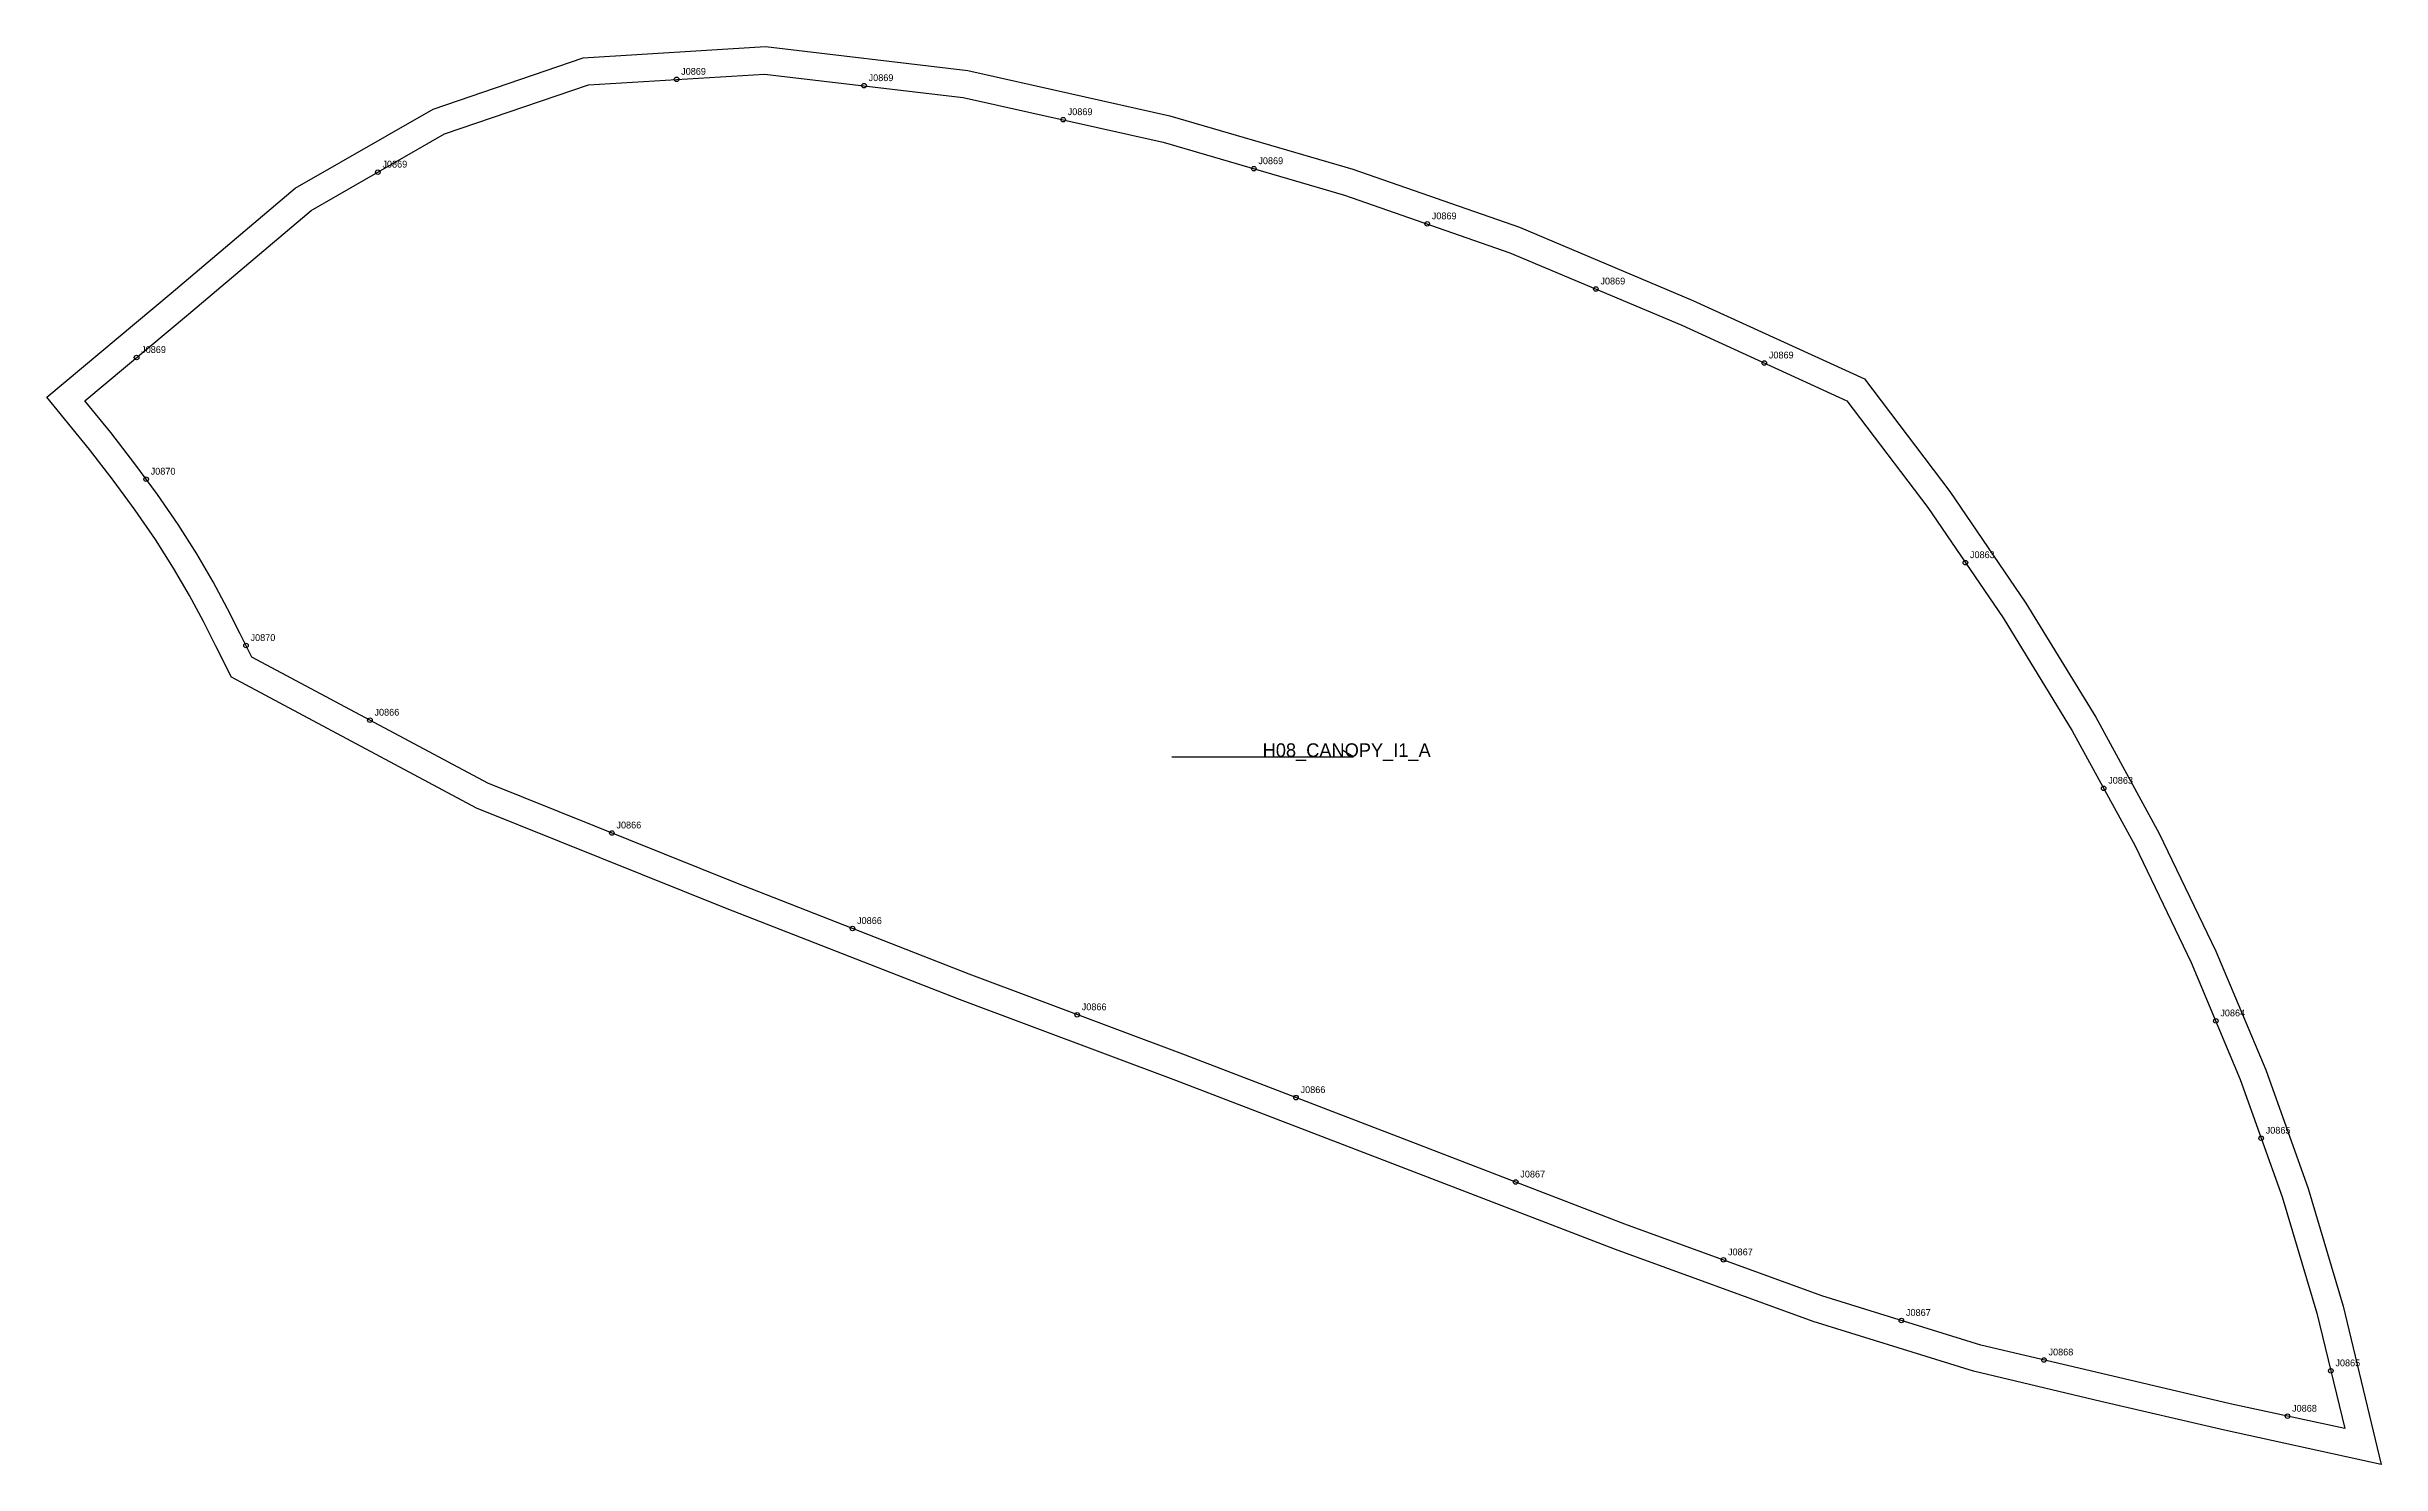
# Model space of a CAD drawing. Header units: millimetres. Extents: x -17 to 1012, y -469 to 156.
import ezdxf

# ---------------------------------------------------------------- set-up
doc = ezdxf.new("R2010")
doc.units = ezdxf.units.MM
for name, color, linetype in [('CUT', 1, 'Continuous'), ('GRAIN', 3, 'Continuous'), ('LABEL', 7, 'Continuous'), ('NOTCH', 2, 'Continuous'), ('SEW', 5, 'Continuous')]:
    doc.layers.add(name, color=color, linetype=linetype)

msp = doc.modelspace()

# ---------------------------------------------------------------- linework, layer by layer
at = {"layer": 'CUT'}
msp.add_lwpolyline([(-16.8, 1.6), (38, 47.4), (92.7, 93.8), (153.5, 128.6), (219.5, 151.2), (299.9, 156.1), (389, 145.6), (478, 125.6), (558.7, 102.1), (632.1, 76.5), (708.4, 44.3), (784, 9.7), (821.7, -40), (855.1, -89.1), (885.9, -139.4), (913.9, -190.6), (938.9, -242.5), (960.8, -294.7), (979.5, -347), (994.9, -398.9), (1011.7, -468.6), (942.6, -453.6), (888.2, -440.9), (832.1, -427.6), (761.5, -405.6), (674.3, -373.9), (578.1, -336.9), (480.6, -299.5), (385.3, -263.8), (282.3, -223.5), (172.5, -179.4), (64.6, -121.7), (57.7, -108.1), (52.3, -97.2), (46.1, -85.7), (39, -73.7), (31.1, -61.1), (22.2, -48.2), (12.5, -34.9), (2, -21.4), (-16.8, 1.6)], close=True, dxfattribs=at)
at = {"layer": 'GRAIN'}
for p, q in [((558.9, -156.9), (553.9, -153.9)), ((478.9, -156.9), (558.9, -156.9))]:
    msp.add_line(p, q, dxfattribs=at)
at = {"layer": 'NOTCH'}
for centre in [(260.7, 141.7), (343.3, 138.9), (431, 123.9), (515, 102.3), (129.1, 100.8), (591.4, 78), (665.7, 49.3), (22.8, 19.1), (739.9, 16.7), (27, -34.5), (828.5, -71.3), (71, -107.8), (125.6, -140.7), (889.4, -170.7), (232.2, -190.4), (338.2, -232.5), (437.2, -270.5), (938.8, -273.2), (533.6, -307), (958.8, -324.9), (630.4, -344.2), (721.9, -378.5), (800.3, -405.2), (863.1, -422.6), (989.5, -427.4), (970.4, -447.4)]:
    msp.add_circle(centre, 1, dxfattribs=at)
at = {"layer": 'SEW'}
msp.add_lwpolyline([(0, 0), (45.7, 38.2), (99.7, 83.9), (158.5, 117.6), (221.9, 139.3), (299.5, 144), (387, 133.7), (475, 114), (555, 90.6), (627.8, 65.3), (703.5, 33.3), (776.2, 0), (812, -47), (845.1, -95.6), (875.6, -145.4), (903.3, -196.1), (928, -247.4), (949.6, -299), (968, -350.7), (983.3, -402), (995.6, -452.8), (945.2, -441.9), (891, -429.2), (835.3, -416.1), (765.3, -394.3), (678.5, -362.7), (582.4, -325.7), (484.9, -288.3), (389.6, -252.6), (286.8, -212.4), (177.6, -168.5), (73.6, -112.9), (68.5, -102.7), (62.9, -91.6), (56.6, -79.8), (49.3, -67.4), (41.1, -54.5), (32, -41.3), (22.1, -27.7), (11.4, -13.9)], close=True, dxfattribs=at)

# ---------------------------------------------------------------- texts
at = {"layer": 'LABEL'}
for s, height, p in [('J0869', 3, (262.7, 143.7)), ('J0869', 3, (345.3, 140.9)), ('J0869', 3, (433, 125.9)), ('J0869', 3, (131.1, 102.8)), ('J0869', 3, (517, 104.3)), ('J0869', 3, (593.4, 80)), ('J0869', 3, (667.7, 51.3)), ('J0869', 3, (24.8, 21.1)), ('J0869', 3, (741.9, 18.7)), ('J0870', 3, (29, -32.5)), ('J0863', 3, (830.5, -69.3)), ('J0870', 3, (73, -105.8)), ('J0866', 3, (127.6, -138.7)), ('H08_CANOPY_I1_A', 6, (518.9, -156.9)), ('J0863', 3, (891.4, -168.7)), ('J0866', 3, (234.2, -188.4)), ('J0866', 3, (340.2, -230.5)), ('J0866', 3, (439.2, -268.5)), ('J0864', 3, (940.8, -271.2)), ('J0866', 3, (535.6, -305)), ('J0865', 3, (960.8, -322.9)), ('J0867', 3, (632.4, -342.2)), ('J0867', 3, (723.9, -376.5)), ('J0867', 3, (802.3, -403.2)), ('J0868', 3, (865.1, -420.6)), ('J0865', 3, (991.5, -425.4)), ('J0868', 3, (972.4, -445.4))]:
    msp.add_text(s, height=height, dxfattribs=at).set_placement(p)

doc.saveas('drawing.dxf')
